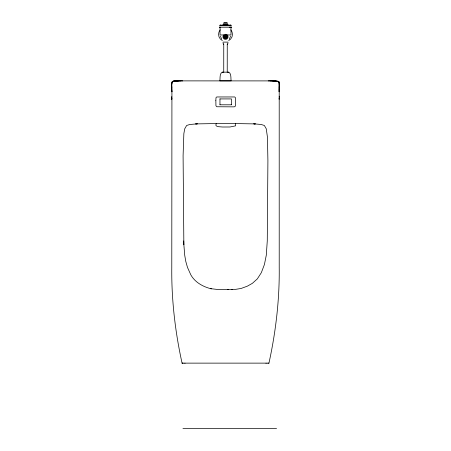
<?xml version="1.0" encoding="UTF-8"?>
<svg xmlns="http://www.w3.org/2000/svg" width="451" height="451" viewBox="0 0 451 451"><rect width="100%" height="100%" fill="white"/><g stroke="black" fill="none" stroke-linecap="round" stroke-linejoin="round"><path stroke-width="0.68" d="M171.927 91.356L171.78 267.804C171.431 299.757 175.23 332.161 182.069 363.128M171.78 98.357L171.78 97.85M171.78 97.377L171.78 96.582M223.82 34.964L220.037 34.964L220.043 27.105M223.735 72.515L223.758 43.956M225.511 35.201L225.382 38.476L224.35 37.997A1.641 1.641 0 0 1 224.113 37.698L223.876 36.711L224.35 35.68A1.641 1.641 0 0 1 225.382 35.206L226.667 35.685L227.129 37.1A1.641 1.641 0 0 1 226.25 38.301L225.765 38.459A1.641 1.641 0 0 1 225.382 38.476M227.236 72.515L227.253 43.961M227.203 34.969L230.985 34.969L230.991 27.111M278.91 91.26L279.203 91.249L279.214 88.413M279.208 84.281L279.034 81.8L276.767 81.062M279.22 96.615L279.22 96.193M279.22 90.623L279.22 82.99L278.831 81.558M171.78 98.228L171.78 99.034M171.786 87.612L171.792 86.761M171.78 91.818L171.837 91.361M228.059 42.834L227.439 44.395M225.252 38.459L225.765 35.223M225.128 38.436L225.895 35.246M225.004 38.397L225.511 36.841L225.382 35.206M230.579 36.17L229.345 39.136M224.88 38.352L226.137 35.33M224.767 38.301L226.255 35.381M224.654 38.239L226.368 35.443M172.677 81.896L173.077 81.507M224.547 38.166L226.475 35.516M178.557 80.898C176.589 81.422 171.831 79.759 171.78 82.99L171.78 91.063L172.09 91.26M172.169 81.558L171.792 84.281M224.446 38.087L226.577 35.595M224.35 37.997L226.667 35.685M219.97 98.921L219.97 104.795M231.245 104.807L231.605 104.519L231.453 98.921L219.97 98.921M226.757 35.776L224.113 37.698M226.836 35.877L225.511 36.841L223.871 36.841M226.971 36.097L225.511 36.841L223.95 36.334M223.995 37.467L227.022 36.215M268.943 363.128C275.747 332.19 279.581 299.752 279.22 267.804L279.208 91.39L279.22 91.818M178.754 80.892C169.666 79.804 171.983 83.858 171.983 91.26M223.95 37.348L227.067 36.334M216.322 123.349C213.932 127.255 219.992 126.669 222.602 127.007L229.965 126.99L235.625 125.852L235.681 123.433M223.916 37.224L227.101 36.458M173.477 81.152L172.947 81.253M268.948 363.128L182.052 363.128M172.863 81.236L175.23 80.994M222.529 72.154C219.395 72.955 220.28 78.429 219.862 80.87L230.376 80.876M173.432 81.389L177.136 81.163M223.893 37.095L227.129 36.587M223.876 36.971L227.141 36.711M197.267 123.845L189.798 124.493L186.646 125.479L184.741 128.794L183.85 133.643L183.095 155.708L183.856 244.651L183.726 240.924M174.892 80.994L176.155 80.949M254.516 123.878L253.733 123.845L255.39 123.912L225.5 123.399L195.61 123.912L197.205 123.85M175.811 80.938L177.305 80.915M231.245 104.807L219.97 104.795M176.837 80.909L179.887 80.887M265.932 363.19L266.248 363.19M267.939 363.19L268.266 363.19M179.532 80.892L180.637 80.881M181.268 80.881L179.098 80.881M177.942 80.898L179.098 80.892M211.406 288.837L210.645 288.668L217.032 289.412L235.726 289.333L241.088 288.471L247.317 286.176L252.346 283.358L257.318 278.898L261.332 272.675L264.421 264.517L266.287 255.227L267.274 240.924L267.905 160.657L267.449 137.166L266.259 128.794L264.354 125.479L261.202 124.493L254.46 123.873M181.657 80.881L182.751 80.881M279.039 91.254L279.096 82.995L278.729 81.575M227.366 289.441L228.572 289.441M231.797 289.441L232.214 289.441M223.972 22.55L227.067 22.55M223.335 23.17L227.699 23.17M223.358 24.196L227.676 24.202M223.454 24.506L227.58 24.506M227.417 24.743L223.617 24.737M227.434 24.822L223.6 24.822M220.612 25.109L220.009 25.109L231.019 25.115L230.422 25.115M219.372 25.724L231.566 25.73M219.97 27.207L219.293 27.207L231.735 27.218L229.497 27.212M223.025 42.106L227.992 42.112M223.572 44.395L222.952 42.834M228.448 72.154C231.577 72.961 230.686 78.44 231.104 80.876L230.856 80.876M180.293 80.881L273.058 80.898L270.363 80.881M182.227 363.162L182.638 363.179M182.943 428.45L276.57 428.45M222.619 24.94L223.042 24.94M224.626 24.94L226.408 24.94M227.992 24.94L228.415 24.94M222.089 72.154L228.882 72.154M268.249 80.881L269.343 80.881M271.902 80.881L269.732 80.881M278.96 98.831L279.22 99.209L279.22 98.544M182.734 363.19L183.061 363.19M184.752 363.19L185.068 363.19M273.323 80.909L278.543 81.372M273.864 81.163L277.568 81.389M274.157 80.915L272.443 80.898M272.246 80.892L274.163 80.909M274.71 80.943L276.108 80.994M275.178 80.949L273.695 80.915M275.77 80.994L276.925 81.05M223.876 36.711L227.141 36.971M223.893 36.582L227.129 37.1M277.607 81.135L278.137 81.236M210.764 288.696C202.77 286.627 194.917 282.253 190.807 274.817L187.486 267.409L185.801 261.473L184.713 255.227L183.856 244.56M223.995 36.215L226.971 37.585L224.051 36.097M224.113 35.984L226.667 38.002L224.35 35.68M277.923 81.507L278.323 81.896M224.186 35.877L225.511 36.841L226.25 38.301M224.265 35.776L225.511 36.841L226.137 38.358M224.654 35.443L226.013 38.397M221.672 39.13L220.438 36.165M225.889 38.436L225.511 36.841L225.765 38.459M279.208 86.761L279.214 87.612M279.22 97.557L279.22 98.081M171.786 90.256L171.786 90.623M230.805 29.851A6.962 6.962 0 0 1 228.668 40.573M222.349 40.567A6.962 6.962 0 0 1 220.223 29.845M226.673 34.564A2.554 2.554 0 0 1 226.954 38.949A2.554 2.554 0 0 1 222.969 37.106A2.554 2.554 0 0 1 226.487 34.479M171.78 98.82L171.78 99.203L171.78 98.78M215.849 100.443L215.939 105.748L216.728 106.752L233.336 106.853L234.689 106.752L235.422 106.019L235.523 98.448L235.343 97.534L234.689 96.959L216.728 96.959L216.001 97.692L215.849 100.443M224.609 38.403A1.804 1.804 0 0 0 227.315 36.841A1.804 1.804 0 0 0 224.609 35.279A1.804 1.804 0 0 0 224.609 38.403"/></g></svg>
